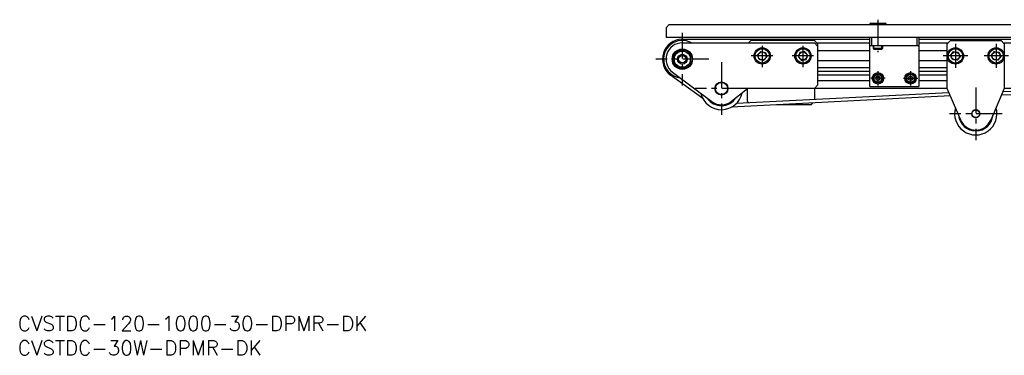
# Model space of a CAD drawing. Extents: x -5 to 1675, y -24 to 1022.
# Drawn here: x 1 to 605, y -24 to 182 of the extents above; entities that cross this region are included whole.
import ezdxf

# ---------------------------------------------------------------- set-up
doc = ezdxf.new("R2010")
doc.units = 0
doc.header["$LTSCALE"] = 0.5
doc.linetypes.add('CENTER', pattern=[50.8, 31.75, -6.35, 6.35, -6.35])
doc.layers.get('0').update_dxf_attribs({"linetype": 'CONTINUOUS'})
for name, color, linetype in [('MSM_CENTER', 1, 'CENTER'), ('MSM_CONTINUOUS', 7, 'CONTINUOUS'), ('MSM_NARROW', 5, 'CONTINUOUS'), ('MSM_PART_NUMBER', 7, 'CONTINUOUS')]:
    doc.layers.add(name, color=color, linetype=linetype)
doc.styles.get("Standard").update_dxf_attribs({"font": 'txt.shx', "height": 8, "bigfont": 'bigfont.shx'})

# ---------------------------------------------------------------- blocks, each defined once
blk = doc.blocks.new('*U87')
at = {"layer": 'MSM_PART_NUMBER'}
blk.add_text('CVSTDC-120-1000-30-DPMR-DK', height=9, dxfattribs=at).set_placement((0, -9))
blk = doc.blocks.new('*U88')
at = {"layer": 'MSM_PART_NUMBER'}
blk.add_text('CVSTDC-30W-DPMR-DK', height=9, dxfattribs=at).set_placement((0, -24))

msp = doc.modelspace()

# ---------------------------------------------------------------- linework, layer by layer
at = {"color": 7, "linetype": 'CONTINUOUS'}
for radius, start, end in [(13, 163.4273, 16.57269), (10.54, 184.72466, 355.27534)]:
    msp.add_arc((587.61, 124.3), radius, start, end, dxfattribs=at)
at = {"layer": 'MSM_CENTER'}
for p, q in [((527.61, 182.05), (527.61, 162.05)), ((407.61, 174), (407.61, 141.6)), ((456.61, 165.98), (456.61, 152.93)), ((481.61, 165.98), (481.61, 152.93)), ((575.11, 167.28), (575.11, 152.4)), ((600.11, 167.28), (600.11, 152.4)), ((423.81, 157.8), (391.41, 157.8)), ((463.1, 159.8), (449.9, 159.8)), ((488.1, 159.8), (474.9, 159.8)), ((582.64, 159.8), (567.71, 159.8)), ((607.64, 159.8), (592.71, 159.8)), ((431.61, 156), (431.61, 123.6)), ((532.04, 146.05), (523.18, 146.05)), ((527.61, 150.48), (527.61, 141.62)), ((543.18, 146.05), (552.04, 146.05)), ((547.61, 150.48), (547.61, 141.62)), ((447.81, 139.8), (415.41, 139.8)), ((587.61, 140.5), (587.61, 108.1)), ((603.81, 124.3), (571.41, 124.3))]:
    msp.add_line(p, q, dxfattribs=at)
at = {"layer": 'MSM_CONTINUOUS'}
for p, q in [((399.61, 179.05), (397.61, 177.05)), ((397.61, 177.05), (397.61, 171.05)), ((399.61, 179.05), (1415.61, 179.05)), ((523.21, 180), (522.61, 179.4)), ((522.61, 179.4), (522.61, 179)), ((522.61, 179.4), (532.61, 179.4)), ((523.21, 180), (532.01, 180)), ((532.61, 179.4), (532.01, 180)), ((532.61, 179), (532.61, 179.4)), ((1417.61, 171.05), (397.61, 171.05)), ((407.61, 170), (522.61, 170)), ((449.61, 169.3), (448.11, 167.8)), ((488.61, 169.3), (449.61, 169.3)), ((490.61, 167.3), (488.61, 169.3)), ((522.61, 141.05), (522.61, 171.05)), ((523.61, 171.05), (523.61, 166.05)), ((551.61, 166.05), (551.61, 171.05)), ((552.61, 171.05), (552.61, 141.05)), ((552.61, 170), (1262.61, 170)), ((572.11, 169.3), (570.11, 167.3)), ((572.11, 169.3), (603.11, 169.3)), ((605.11, 167.3), (603.11, 169.3)), ((402.61, 160.69), (407.61, 163.57)), ((407.61, 167.8), (488.61, 167.8)), ((407.61, 163.57), (412.61, 160.69)), ((490.61, 165.8), (488.61, 167.8)), ((490.11, 167.8), (522.61, 167.8)), ((490.61, 167.3), (490.61, 141.8)), ((552.61, 166.05), (522.61, 166.05)), ((524.61, 166.05), (524.61, 164.54)), ((524.61, 164.54), (530.61, 164.54)), ((524.61, 164.54), (525.15, 164)), ((525.15, 164), (530.07, 164)), ((530.07, 164), (530.61, 164.54)), ((530.61, 164.54), (530.61, 166.05)), ((552.61, 167.8), (570.61, 167.8)), ((570.11, 139.8), (570.11, 167.3)), ((604.61, 167.8), (651.41, 167.8)), ((605.11, 167.3), (605.11, 139.8)), ((402.61, 154.91), (402.61, 160.69)), ((412.61, 160.69), (412.61, 154.91)), ((412.61, 160.64), (413.18, 159.24)), ((412.61, 159.24), (413.18, 159.24)), ((453.79, 160.43), (455.75, 162.55)), ((454.66, 157.67), (453.79, 160.43)), ((457.48, 157.05), (454.66, 157.67)), ((455.75, 162.55), (458.57, 161.93)), ((459.43, 159.17), (457.48, 157.05)), ((458.57, 161.93), (459.43, 159.17)), ((479.66, 161.93), (478.79, 159.17)), ((478.79, 159.17), (480.75, 157.05)), ((482.48, 162.55), (479.66, 161.93)), ((480.75, 157.05), (483.57, 157.67)), ((484.43, 160.43), (482.48, 162.55)), ((483.57, 157.67), (484.43, 160.43)), ((522.61, 162.9), (490.61, 162.9)), ((570.11, 162.9), (552.61, 162.9)), ((572.25, 160.18), (574.01, 162.47)), ((573.36, 157.51), (572.25, 160.18)), ((576.22, 157.13), (573.36, 157.51)), ((574.01, 162.47), (576.87, 162.09)), ((577.97, 159.42), (576.22, 157.13)), ((576.87, 162.09), (577.97, 159.42)), ((597.25, 160.18), (599.01, 162.47)), ((598.36, 157.51), (597.25, 160.18)), ((601.22, 157.13), (598.36, 157.51)), ((599.01, 162.47), (601.87, 162.09)), ((602.97, 159.42), (601.22, 157.13)), ((601.87, 162.09), (602.97, 159.42)), ((407.61, 152.03), (402.61, 154.91)), ((412.61, 154.91), (407.61, 152.03)), ((413.18, 156.36), (412.61, 156.36)), ((413.18, 156.36), (412.61, 154.96)), ((522.61, 156.7), (490.61, 156.7)), ((522.61, 152.4), (490.61, 152.4)), ((570.11, 156.7), (552.61, 156.7)), ((570.11, 152.4), (552.61, 152.4)), ((420.18, 133.61), (400.45, 147.93)), ((401.61, 149.8), (425.61, 131.8)), ((522.61, 150.2), (490.61, 150.2)), ((522.61, 148.05), (490.61, 148.05)), ((527.62, 147.49), (526.36, 146.78)), ((526.36, 146.78), (526.36, 145.33)), ((526.36, 145.33), (527.61, 144.61)), ((527.61, 144.61), (528.86, 145.32)), ((528.86, 146.77), (527.62, 147.49)), ((528.86, 145.32), (528.86, 146.77)), ((546.36, 146.77), (547.61, 147.49)), ((546.36, 145.32), (546.36, 146.77)), ((547.62, 144.61), (546.36, 145.32)), ((547.61, 147.49), (548.86, 146.78)), ((548.86, 145.33), (547.62, 144.61)), ((548.86, 146.78), (548.86, 145.33)), ((570.11, 150.2), (552.61, 150.2)), ((570.11, 148.05), (552.61, 148.05)), ((437.86, 131.99), (447.61, 139.8)), ((447.61, 131.8), (447.61, 139.8)), ((570.11, 139.8), (447.61, 139.8)), ((488.61, 139.8), (490.61, 141.8)), ((488.61, 139.8), (488.61, 133.18)), ((522.61, 144.55), (490.61, 144.55)), ((547.61, 139.8), (505.11, 139.8)), ((522.61, 141.05), (552.61, 141.05)), ((570.11, 144.55), (552.61, 144.55)), ((578.42, 120.37), (570.11, 139.8)), ((605.11, 139.8), (596.81, 120.37)), ((647.61, 139.8), (605.11, 139.8)), ((572.06, 135.24), (437.82, 128.38)), ((440.93, 130.74), (571.14, 137.4)), ((647.61, 135.45), (603.43, 135.87)), ((604.37, 138.07), (647.61, 137.65)), ((447.61, 131.8), (448.3, 131.12)), ((486.61, 129.8), (465.63, 129.8)), ((486.61, 129.8), (487.74, 130.93))]:
    msp.add_line(p, q, dxfattribs=at)
for centre, radius in [((407.61, 157.8), 6.25), ((456.61, 159.8), 5), ((456.61, 159.8), 4.4), ((481.61, 159.8), 5), ((481.61, 159.8), 4.4), ((575.11, 159.8), 5), ((575.11, 159.8), 4.4), ((600.11, 159.8), 5), ((600.11, 159.8), 4.4), ((407.61, 157.8), 5), ((407.61, 157.8), 3), ((407.61, 157.8), 2.3), ((456.61, 159.8), 2.5), ((481.61, 159.8), 2.5), ((575.08, 159.8), 2.53), ((600.08, 159.8), 2.53), ((527.61, 146.05), 3.5), ((527.61, 146.05), 2.75), ((527.61, 146.05), 2.45), ((527.61, 146.05), 1.25), ((547.61, 146.05), 3.5), ((547.61, 146.05), 2.75), ((547.61, 146.05), 2.45), ((547.61, 146.05), 1.25), ((431.61, 139.8), 4), ((431.61, 139.8), 3.7), ((587.61, 124.3), 2.5), ((587.61, 124.3), 2.3)]:
    msp.add_circle(centre, radius, dxfattribs=at)
for centre, radius, start, end in [((407.61, 157.8), 12.2, 90, 234.03732), ((407.61, 157.8), 11.5, 60.40815, 262.72176), ((407.61, 157.8), 10, 90, 233.1301), ((407.61, 157.8), 5.75, 90.40815, 149.59185), ((407.61, 157.8), 5.75, 30.40815, 89.59185), ((407.61, 157.8), 5.75, 150.40806, 209.59194), ((407.61, 157.8), 5.75, 29.59185, 29.59194), ((407.61, 157.8), 5.75, 210.40815, 269.59304), ((407.61, 157.8), 5.75, 270.40696, 329.59185), ((407.61, 157.8), 5.75, 330.40806, 330.40815), ((431.61, 139.8), 13, 193.41497, 348.39732), ((431.61, 139.8), 10.54, 214.71232, 327.09997), ((431.61, 139.8), 10, 233.1301, 308.68219), ((587.61, 124.3), 10, 203.14245, 336.85755)]:
    msp.add_arc(centre, radius, start, end, dxfattribs=at)
at = {"layer": 'MSM_NARROW'}
for p, q in [((525.15, 164), (525.15, 166.05)), ((530.07, 164), (530.07, 166.05))]:
    msp.add_line(p, q, dxfattribs=at)

# ---------------------------------------------------------------- block references
at = {"layer": 'MSM_CONTINUOUS'}
for name in ['*U87', '*U88']:
    msp.add_blockref(name, (0, 0), dxfattribs=at)

doc.saveas('drawing.dxf')
